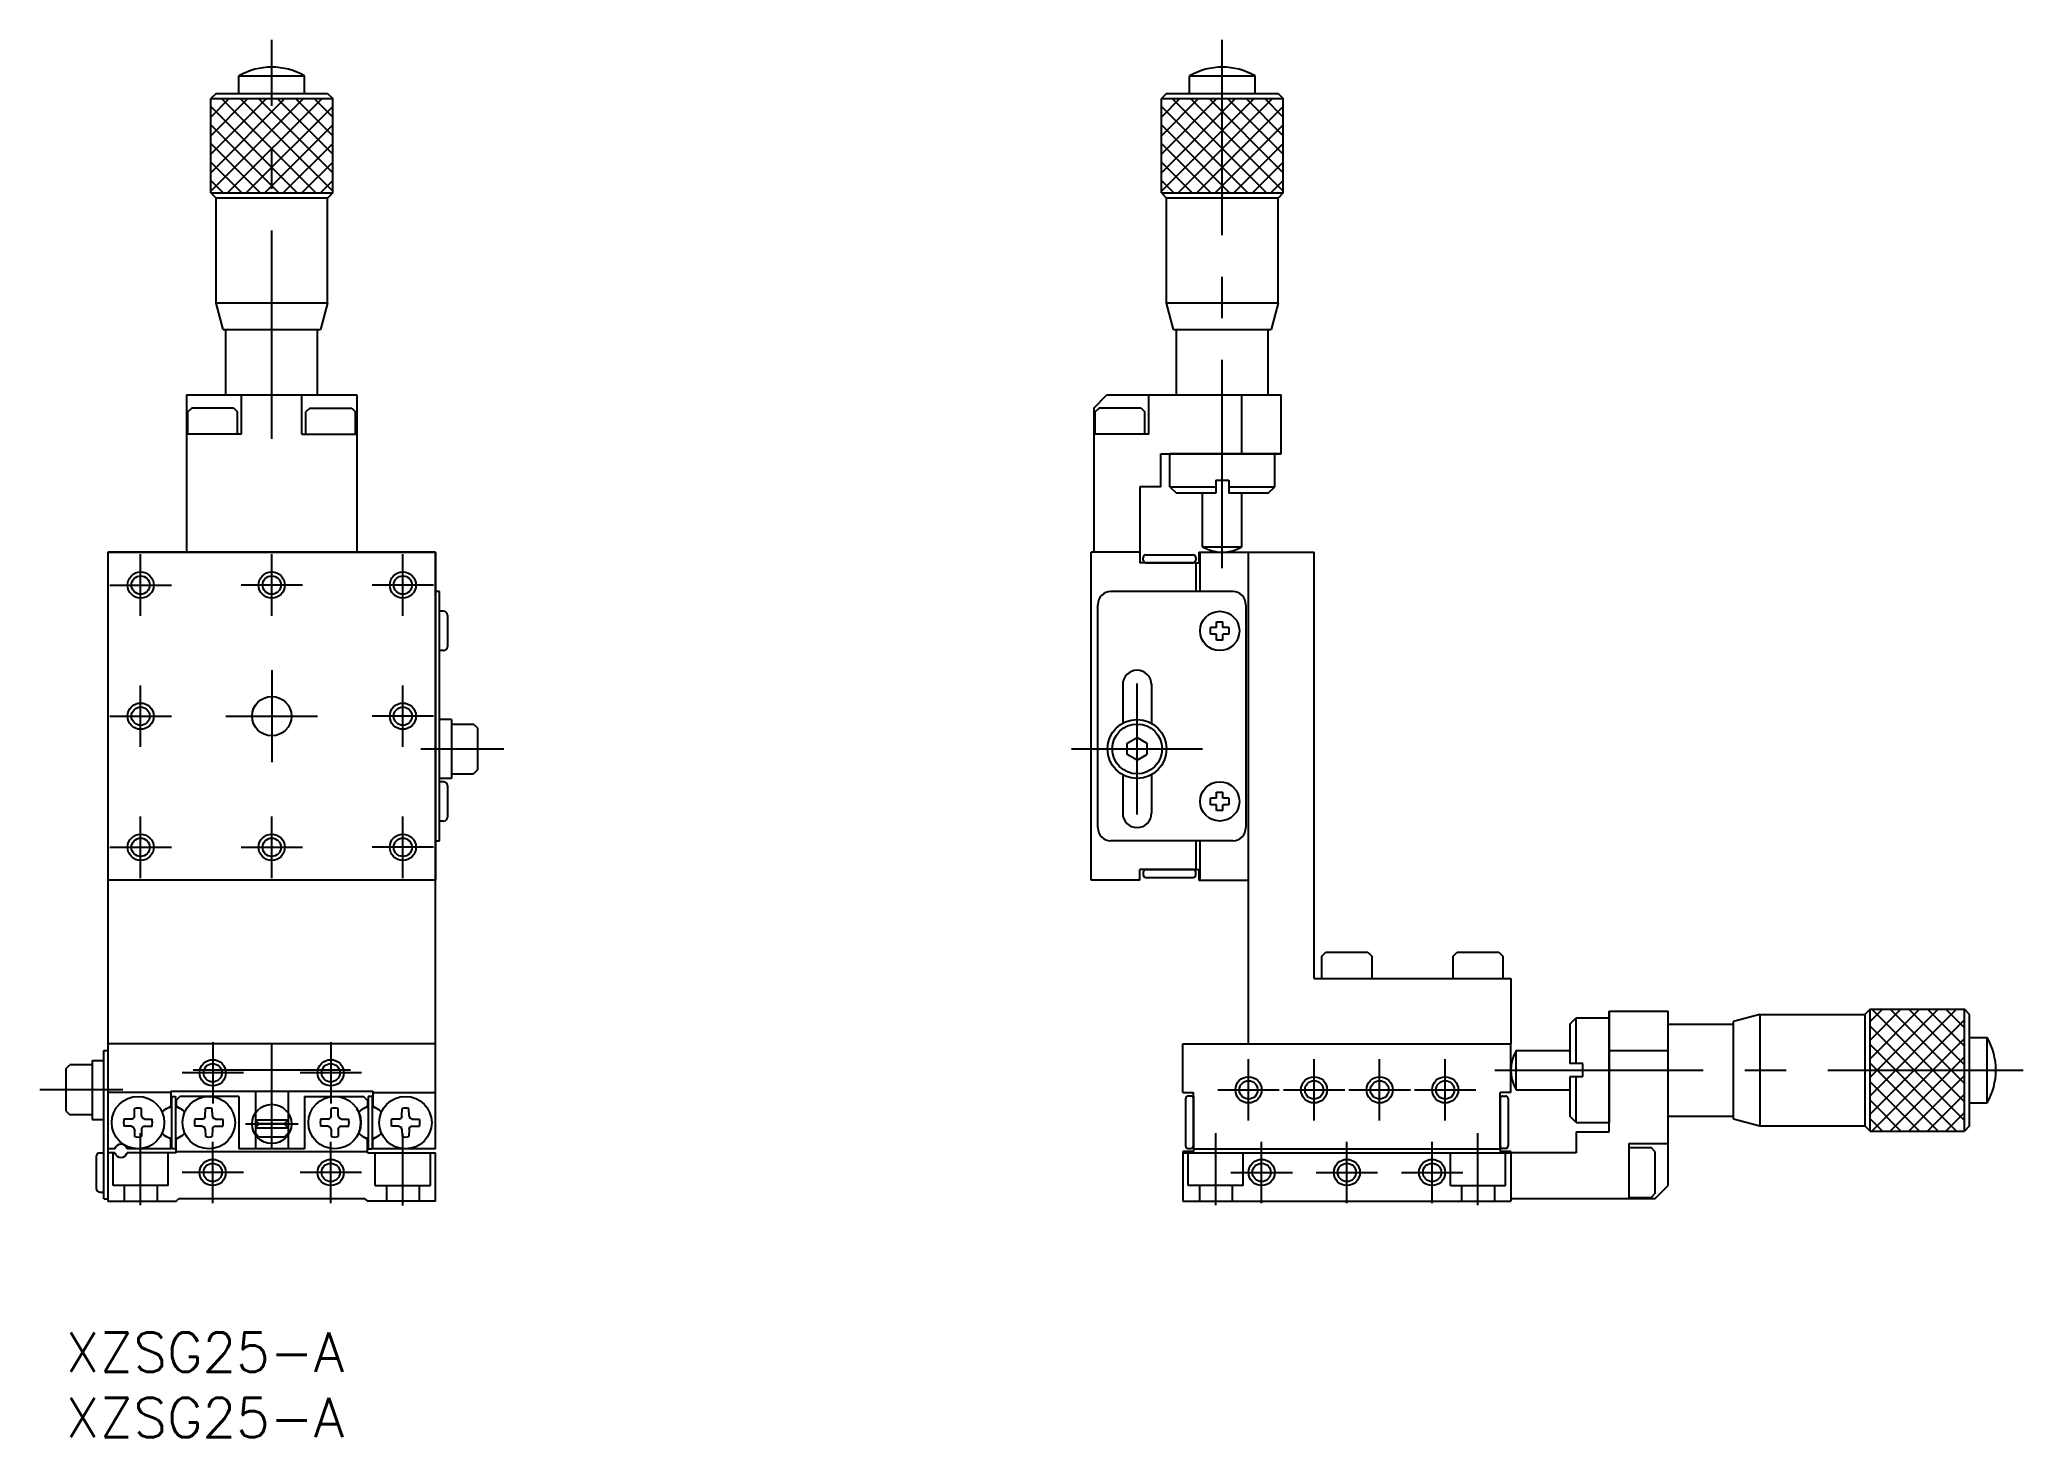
# Model space of a CAD drawing. Extents: x -2 to 149, y -8 to 99.
import ezdxf

# ---------------------------------------------------------------- set-up
doc = ezdxf.new("R2010")
doc.units = 0
doc.header["$LTSCALE"] = 0.5
doc.linetypes.add('CENTER', pattern=[50.8, 31.75, -6.35, 6.35, -6.35])
doc.linetypes.add('DASHED', pattern=[19.05, 12.7, -6.35])
for name, color, linetype in [('MSM_CENTER', 1, 'CENTER'), ('MSM_CONTINUOUS', 7, 'CONTINUOUS'), ('MSM_DASHED', 4, 'DASHED'), ('MSM_NARROW', 5, 'CONTINUOUS'), ('MSM_PART_NUMBER', 7, 'CONTINUOUS')]:
    doc.layers.add(name, color=color, linetype=linetype)
doc.styles.get("Standard").update_dxf_attribs({"font": 'txt.shx', "height": 3, "bigfont": 'bigfont.shx'})

msp = doc.modelspace()

# ---------------------------------------------------------------- linework, layer by layer
at = {"layer": 'MSM_CENTER'}
for p, q in [((15.7, 68.155452), (15.7, 98.593002)), ((88.200001, 58.291003), (88.200001, 98.593002)), ((5.7, 54.656903), (5.7, 59.343099)), ((15.7, 54.656903), (15.7, 59.343099)), ((25.7, 54.656903), (25.7, 59.343099)), ((3.356902, 57.000001), (8.043098, 57.000001)), ((18.043098, 57.000001), (13.356902, 57.000001)), ((28.043098, 57.000001), (23.356902, 57.000001)), ((15.7, 50.5), (15.7, 43.5)), ((5.7, 44.656902), (5.7, 49.343098)), ((25.7, 44.656902), (25.7, 49.343098)), ((81.7, 39.499998), (81.7, 49.5)), ((3.356902, 47), (8.043098, 47)), ((12.2, 47), (19.2, 47)), ((28.043098, 47), (23.356902, 47)), ((27.067001, 44.500001), (33.4, 44.500001)), ((76.699999, 44.499999), (86.700001, 44.499999)), ((5.7, 34.656902), (5.7, 39.343098)), ((15.7, 34.656902), (15.7, 39.343098)), ((25.7, 34.656902), (25.7, 39.343098)), ((3.356902, 37), (8.043098, 37)), ((13.356902, 37), (18.043098, 37)), ((28.043098, 37), (23.356902, 37)), ((11.2, 22.143098), (11.2, 17.456902)), ((15.7, 14.000002), (15.7, 22)), ((20.2, 22.143098), (20.2, 17.456902)), ((13.543098, 19.8), (8.856902, 19.8)), ((21.699999, 20.000001), (9.700001, 20.000001)), ((22.543098, 19.8), (17.856902, 19.8)), ((90.2, 16.156902), (90.2, 20.843098)), ((95.2, 16.156902), (95.2, 20.843098)), ((100.2, 16.156902), (100.2, 20.843098)), ((105.2, 16.156902), (105.2, 20.843098)), ((108.991002, 20.000001), (149.293001, 20.000001)), ((4.332999, 18.5), (-2, 18.5)), ((87.856902, 18.5), (92.543098, 18.5)), ((92.856902, 18.5), (97.543098, 18.5)), ((97.856902, 18.5), (102.543098, 18.5)), ((102.856902, 18.5), (107.543098, 18.5)), ((5.7, 9.707682), (5.7, 15.2)), ((13.702999, 15.900001), (17.716999, 15.900001)), ((25.700003, 9.681053), (25.700003, 15.173371)), ((87.7, 9.707683), (87.7, 15.2)), ((107.7, 9.707683), (107.7, 15.2)), ((11.2, 9.856902), (11.2, 14.543098)), ((20.2, 9.856902), (20.2, 14.543098)), ((91.2, 9.856902), (91.2, 14.543098)), ((97.7, 9.856902), (97.7, 14.543098)), ((104.2, 9.856902), (104.2, 14.543098)), ((13.543098, 12.2), (8.856902, 12.2)), ((22.543098, 12.2), (17.856902, 12.2)), ((88.856902, 12.2), (93.543098, 12.2)), ((95.356902, 12.2), (100.043098, 12.2)), ((101.856902, 12.2), (106.543098, 12.2))]:
    msp.add_line(p, q, dxfattribs=at)
at = {"layer": 'MSM_CONTINUOUS'}
for p, q in [((13.199999, 95.830001), (18.2, 95.830001)), ((13.199999, 94.500002), (13.199999, 95.830001)), ((18.2, 94.500002), (18.2, 95.830001)), ((85.7, 95.830001), (90.700001, 95.830001)), ((85.7, 94.500002), (85.7, 95.830001)), ((90.700001, 94.500002), (90.700001, 95.830001)), ((11.45, 94.500002), (11.049999, 94.100003)), ((11.049999, 94.100003), (20.35, 94.100003)), ((11.049999, 86.900001), (11.049999, 94.100003)), ((11.45, 94.500002), (19.95, 94.500002)), ((19.95, 94.500002), (20.35, 94.100003)), ((20.35, 86.900001), (20.35, 94.100003)), ((83.950001, 94.500002), (83.55, 94.100003)), ((83.55, 94.100003), (92.850001, 94.100003)), ((83.55, 86.900001), (83.55, 94.100003)), ((83.950001, 94.500002), (92.450001, 94.500002)), ((92.450001, 94.500002), (92.850001, 94.100003)), ((92.850001, 86.900001), (92.850001, 94.100003)), ((11.049999, 86.900001), (20.35, 86.900001)), ((11.049999, 86.900001), (11.45, 86.500003)), ((19.95, 86.500003), (11.45, 86.500003)), ((11.45, 78.500001), (11.45, 86.500003)), ((20.35, 86.900001), (19.95, 86.500003)), ((19.95, 78.500001), (19.95, 86.500003)), ((83.55, 86.900001), (92.850001, 86.900001)), ((83.55, 86.900001), (83.950001, 86.500003)), ((92.450001, 86.500003), (83.950001, 86.500003)), ((83.950001, 78.500001), (83.950001, 86.500003)), ((92.850001, 86.900001), (92.450001, 86.500003)), ((92.450001, 78.500001), (92.450001, 86.500003)), ((19.95, 78.500001), (11.45, 78.500001)), ((11.986001, 76.500001), (11.45, 78.500001)), ((19.95, 78.500001), (19.414001, 76.500001)), ((92.450001, 78.500001), (83.950001, 78.500001)), ((84.486002, 76.500001), (83.950001, 78.500001)), ((92.450001, 78.500001), (91.914002, 76.500001)), ((11.986001, 76.500001), (19.414001, 76.500001)), ((12.200001, 71.500002), (12.200001, 76.500001)), ((19.199999, 71.500002), (19.199999, 76.500001)), ((84.486002, 76.500001), (91.914002, 76.500001)), ((84.700002, 71.500002), (84.700002, 76.500001)), ((91.7, 71.500002), (91.7, 76.500001)), ((9.2, 71.500002), (22.2, 71.500002)), ((9.2, 71.500002), (9.2, 59.500001)), ((13.4, 68.500002), (13.4, 71.500002)), ((18, 68.500002), (18, 71.500002)), ((22.2, 71.500002), (22.2, 59.500001)), ((78.4, 70.500002), (79.4, 71.500002)), ((79.4, 71.500002), (92.700001, 71.500002)), ((82.6, 68.500002), (82.6, 71.500002)), ((89.700001, 67.000002), (89.700001, 71.500002)), ((92.700001, 67.000002), (92.700001, 71.500002)), ((9.600001, 70.500002), (9.3, 70.200001)), ((9.3, 68.500002), (9.3, 70.200001)), ((12.8, 70.500002), (9.600001, 70.500002)), ((12.8, 70.500002), (13.100001, 70.200001)), ((13.100001, 68.500002), (13.100001, 70.200001)), ((18.600001, 70.500002), (18.3, 70.200001)), ((18.3, 68.500002), (18.3, 70.200001)), ((18.600001, 70.500002), (21.8, 70.500002)), ((21.8, 70.500002), (22.100001, 70.200001)), ((22.100001, 68.500002), (22.100001, 70.200001)), ((78.4, 70.500002), (78.4, 59.500001)), ((78.800001, 70.500002), (78.5, 70.200001)), ((78.5, 68.500002), (78.5, 70.200001)), ((82, 70.500002), (78.800001, 70.500002)), ((82, 70.500002), (82.300001, 70.200001)), ((82.300001, 68.500002), (82.300001, 70.200001)), ((13.4, 68.500002), (9.2, 68.500002)), ((18, 68.500002), (22.2, 68.500002)), ((82.6, 68.500002), (78.4, 68.500002)), ((83.5, 67.000002), (92.700001, 67.000002)), ((83.5, 64.500001), (83.5, 67.000002)), ((92.700001, 67.000002), (84.200001, 67.000002)), ((84.200001, 64.500002), (84.200001, 67.000002)), ((92.2, 64.500002), (92.2, 67.000002)), ((81.9, 64.500001), (81.9, 59.500001)), ((83.5, 64.500001), (81.9, 64.500001)), ((84.200001, 64.500002), (87.700001, 64.500002)), ((84.200001, 64.500002), (84.700001, 64.000002)), ((87.700001, 64.000002), (84.700001, 64.000002)), ((86.700001, 59.902002), (86.700001, 64.000002)), ((87.700001, 65.000002), (88.700001, 65.000002)), ((87.700001, 65.000002), (87.700001, 64.000002)), ((88.700001, 65.000002), (88.700001, 64.000002)), ((88.700001, 64.500002), (92.2, 64.500002)), ((91.7, 64.000002), (88.700001, 64.000002)), ((89.7, 59.902002), (89.7, 64.000002)), ((91.7, 64.000002), (92.2, 64.500002)), ((3.199999, 59.500001), (28.200001, 59.500001)), ((3.199999, 59.500001), (3.199999, 34.500001)), ((3.200002, 59.500001), (3.200002, 22)), ((28.199998, 59.500001), (3.200002, 59.500001)), ((28.199998, 22), (28.199998, 59.500001)), ((28.200001, 59.500001), (28.200001, 34.500001)), ((78.2, 34.500001), (78.2, 59.500001)), ((81.9, 59.500001), (78.2, 59.500001)), ((81.9, 59.500001), (81.9, 58.700001)), ((82.173371, 58.900001), (82.173371, 59.100001)), ((82.373371, 59.300001), (85.973371, 59.300001)), ((86.173371, 59.100001), (86.173371, 58.900001)), ((86.4, 59.500001), (90.2, 59.500001)), ((86.4, 59.500001), (86.4, 58.699999)), ((86.5, 56.500001), (86.5, 59.500001)), ((86.700001, 59.902002), (89.7, 59.902002)), ((90.2, 22), (90.2, 59.500001)), ((90.2, 59.500001), (95.2, 59.500001)), ((95.2, 26.999999), (95.2, 59.500001)), ((86.199998, 58.700001), (81.9, 58.700001)), ((82.373371, 58.700001), (85.973371, 58.700001)), ((83.371907, 58.700001), (84.974835, 58.700001)), ((86.199998, 56.500001), (86.199998, 58.700001)), ((86.199998, 58.699999), (86.4, 58.699999)), ((28.500001, 56.499999), (28.200001, 56.499999)), ((28.500001, 37.499999), (28.500001, 56.499999)), ((89, 56.500001), (79.7, 56.500001)), ((28.800001, 54.999999), (28.500001, 54.999999)), ((29.100001, 54.699999), (29.100001, 52.299999)), ((78.7, 38.500001), (78.7, 55.500001)), ((90, 55.500001), (90, 38.500001)), ((87.75, 53.750001), (87.3, 53.750001)), ((87.3, 53.250001), (87.3, 53.750001)), ((87.75, 53.250001), (87.3, 53.250001)), ((87.75, 53.750001), (87.75, 54.200001)), ((87.75, 54.200001), (88.25, 54.200001)), ((87.75, 52.800001), (87.75, 53.250001)), ((88.25, 53.750001), (88.25, 54.200001)), ((88.7, 53.750001), (88.25, 53.750001)), ((88.7, 53.250001), (88.25, 53.250001)), ((88.25, 52.800001), (88.25, 53.250001)), ((88.7, 53.750001), (88.7, 53.250001)), ((28.800001, 51.999999), (28.500001, 51.999999)), ((88.25, 52.800001), (87.75, 52.800001)), ((80.6, 49.499999), (80.6, 46.462778)), ((82.8, 49.499999), (82.8, 46.462778)), ((29.4, 46.749001), (28.500001, 46.749001)), ((29.4, 46.749001), (29.4, 42.251001)), ((29.4, 46.400002), (31.099999, 46.400002)), ((31.4, 46.1), (31.099999, 46.400002)), ((31.4, 46.1), (31.4, 42.900002)), ((80.95, 44.933011), (81.7, 45.366025)), ((80.95, 44.066986), (80.95, 44.933011)), ((81.7, 43.633973), (80.95, 44.066986)), ((81.7, 45.366025), (82.45, 44.933011)), ((81.7, 43.633973), (82.45, 44.066986)), ((82.45, 44.933011), (82.45, 44.066986)), ((29.4, 42.6), (31.099999, 42.6)), ((31.4, 42.900002), (31.099999, 42.6)), ((80.6, 42.53722), (80.6, 39.599999)), ((82.8, 42.53722), (82.8, 39.599999)), ((29.4, 42.251001), (28.500001, 42.251001)), ((28.800001, 41.999999), (28.500001, 41.999999)), ((29.100001, 41.699999), (29.100001, 39.299999)), ((87.75, 40.750001), (87.75, 41.200001)), ((87.75, 41.200001), (88.25, 41.200001)), ((88.25, 40.750001), (88.25, 41.200001)), ((87.75, 40.750001), (87.3, 40.750001)), ((87.3, 40.250001), (87.3, 40.750001)), ((87.75, 40.250001), (87.3, 40.250001)), ((87.75, 39.800001), (87.75, 40.250001)), ((88.25, 39.800001), (87.75, 39.800001)), ((88.7, 40.750001), (88.25, 40.750001)), ((88.7, 40.250001), (88.25, 40.250001)), ((88.25, 39.800001), (88.25, 40.250001)), ((88.7, 40.750001), (88.7, 40.250001)), ((28.800001, 38.999999), (28.500001, 38.999999)), ((28.200001, 37.499999), (28.500001, 37.499999)), ((89, 37.500001), (79.7, 37.500001)), ((86.199998, 35.300003), (86.199998, 37.500001)), ((86.5, 34.500001), (86.5, 37.500001)), ((86.199998, 35.300003), (81.9, 35.300003)), ((81.9, 34.500001), (81.9, 35.300003)), ((82.17337, 35.100001), (82.17337, 34.900001)), ((82.173371, 35.300003), (86.4, 35.300003)), ((82.37337, 35.300001), (85.97337, 35.3)), ((83.371906, 35.300001), (84.974834, 35.300001)), ((86.17337, 34.9), (86.17337, 35.1)), ((86.4, 35.300003), (86.4, 34.500001)), ((28.200001, 34.500001), (3.199999, 34.500001)), ((81.9, 34.500001), (78.2, 34.500001)), ((82.37337, 34.700001), (85.97337, 34.7)), ((86.4, 34.500001), (90.2, 34.500001)), ((95.799999, 28.699998), (96.1, 28.999999)), ((96.1, 28.999999), (99.299999, 28.999999)), ((99.299999, 28.999999), (99.6, 28.699998)), ((105.799999, 28.699998), (106.1, 28.999999)), ((106.1, 28.999999), (109.299999, 28.999999)), ((109.299999, 28.999999), (109.6, 28.699998)), ((95.799999, 26.999999), (95.799999, 28.699998)), ((99.6, 28.699998), (99.6, 26.999999)), ((105.799999, 26.999999), (105.799999, 28.699998)), ((109.6, 28.699998), (109.6, 26.999999)), ((95.2, 26.999999), (110.2, 26.999999)), ((110.2, 26.999999), (110.2, 22)), ((117.700001, 24.500001), (122.200001, 24.500001)), ((117.700001, 15.3), (117.700001, 24.500001)), ((117.700001, 24.500001), (117.700001, 16.000001)), ((122.200001, 11.2), (122.200001, 24.500001)), ((129.2, 24.250001), (127.2, 23.714002)), ((129.2, 24.250001), (137.200002, 24.250001)), ((129.2, 24.250001), (129.2, 15.750001)), ((137.6, 24.650001), (137.200002, 24.250001)), ((137.200002, 24.250001), (137.200002, 15.750001)), ((137.6, 24.650001), (144.800002, 24.650001)), ((137.6, 15.35), (137.6, 24.650001)), ((144.800002, 15.35), (144.800002, 24.650001)), ((145.200001, 24.250001), (144.800002, 24.650001)), ((145.200001, 15.750001), (145.200001, 24.250001)), ((114.700001, 23.5), (115.200001, 24)), ((114.700001, 23.5), (114.700001, 20.500001)), ((115.200001, 20.500001), (115.200001, 24)), ((115.200001, 24), (117.700001, 24)), ((122.200001, 23.5), (127.2, 23.5)), ((127.2, 16.286002), (127.2, 23.714002)), ((2.899999, 10.2), (2.899999, 21.5)), ((2.899999, 10.2), (2.899999, 21.5)), ((2.899999, 21.5), (3.2, 21.5)), ((28.2, 22), (3.2, 22)), ((3.2, 22), (3.2, 10)), ((28.199998, 22), (3.200002, 22)), ((28.2, 14.000002), (28.2, 22)), ((85.2, 22), (110.2, 22)), ((85.2, 18.3), (85.2, 22)), ((90.2, 22), (110.2, 22)), ((110.2, 18.3), (110.2, 22)), ((110.602001, 18.500001), (110.602001, 21.5)), ((110.602001, 21.5), (114.700001, 21.5)), ((117.700001, 21.500001), (122.200001, 21.500001)), ((145.200001, 22.500001), (146.53, 22.500001)), ((146.53, 17.5), (146.53, 22.500001)), ((0, 20.099999), (0.300001, 20.400001)), ((0, 20.099999), (0, 16.900001)), ((2, 20.400001), (0.300001, 20.400001)), ((2, 20.749), (2, 16.251)), ((2, 20.749), (2.899999, 20.749)), ((115.700001, 20.500001), (114.700001, 20.500001)), ((115.700001, 19.500001), (115.700001, 20.500001)), ((8, 18.3), (3.200003, 18.3)), ((8, 18.4), (23.400002, 18.4)), ((8, 18.4), (8, 17.263917)), ((14.45, 18.4), (14.45, 14)), ((16.95, 18.4), (16.95, 14)), ((23.400002, 18.4), (23.400002, 17.263917)), ((23.400002, 18.3), (28.2, 18.3)), ((85.2, 18.3), (86.000002, 18.3)), ((86.000002, 14.000002), (86.000002, 18.3)), ((110.2, 18.3), (109.4, 18.3)), ((109.4, 14.000002), (109.4, 18.3)), ((110.602001, 18.500001), (114.700001, 18.500001)), ((114.700001, 19.500001), (114.700001, 16.500001)), ((115.700001, 19.500001), (114.700001, 19.500001)), ((115.200001, 16.000001), (115.200001, 19.500001)), ((0, 16.900001), (0.300001, 16.599999)), ((5.230093, 16.501259), (5.24, 17.068831)), ((5.769907, 16.501259), (5.76, 17.068831)), ((7.602688, 17.03453), (7.999997, 17.263917)), ((8.05, 18), (8.05, 14)), ((8.05, 18), (8.35, 18)), ((8.35, 18), (8.35, 14)), ((8.797305, 17.03453), (8.399996, 17.263917)), ((8.399999, 17.7), (8.699999, 18)), ((8.399999, 17.7), (8.399999, 17.263917)), ((13.2, 18), (8.699999, 18)), ((10.630093, 16.501259), (10.64, 17.068831)), ((11.169907, 16.501259), (11.16, 17.068831)), ((13.2, 18), (13.2, 14.000002)), ((18.2, 18), (18.2, 14.000002)), ((18.2, 18), (22.700003, 18)), ((20.230093, 16.501259), (20.24, 17.068831)), ((20.769907, 16.501259), (20.76, 17.068831)), ((22.602694, 17.03453), (23.000003, 17.263917)), ((23.000003, 17.7), (22.700003, 18)), ((23.000003, 17.7), (23.000003, 17.263917)), ((23.050003, 18), (23.050003, 14)), ((23.350003, 18), (23.050003, 18)), ((23.350003, 18), (23.350003, 14)), ((23.797311, 17.03453), (23.400002, 17.263917)), ((25.630096, 16.501259), (25.640003, 17.068831)), ((26.16991, 16.501259), (26.160003, 17.068831)), ((85.399999, 17.826631), (85.399999, 14.226631)), ((85.799999, 18.026631), (85.599999, 18.026631)), ((85.999999, 17.82663), (85.999999, 14.22663)), ((85.999999, 16.828095), (85.999999, 15.225166)), ((86.000002, 18.02663), (86.000002, 13.8)), ((109.4, 17.82663), (109.4, 14.22663)), ((109.4, 16.828094), (109.4, 15.225166)), ((109.6, 18.02663), (109.8, 18.02663)), ((110, 17.82663), (110, 14.22663)), ((145.200001, 17.5), (146.53, 17.5)), ((2, 16.599999), (0.300001, 16.599999)), ((2, 16.251), (2.899999, 16.251)), ((4.998741, 16.269907), (4.431169, 16.26)), ((4.998741, 15.730093), (4.431169, 15.74)), ((4.998741, 16.269907), (5.158821, 16.341179)), ((4.998741, 15.730093), (5.158821, 15.658821)), ((5.230093, 16.501259), (5.158821, 16.341179)), ((5.230093, 15.498742), (5.158821, 15.658821)), ((5.230093, 15.498742), (5.24, 14.931169)), ((5.769907, 15.498742), (5.76, 14.931169)), ((5.769907, 16.501259), (5.841179, 16.341179)), ((5.769907, 15.498742), (5.841179, 15.658821)), ((6.001258, 16.269907), (5.841179, 16.341179)), ((6.001258, 15.730093), (5.841179, 15.658821)), ((6.001258, 16.269907), (6.568831, 16.26)), ((6.001258, 15.730093), (6.568831, 15.74)), ((10.398741, 16.269907), (9.831169, 16.26)), ((10.398741, 15.730093), (9.831169, 15.74)), ((10.398741, 16.269907), (10.558821, 16.341179)), ((10.398741, 15.730093), (10.558821, 15.658821)), ((10.630093, 16.501259), (10.558821, 16.341179)), ((10.630093, 15.498742), (10.558821, 15.658821)), ((10.630093, 15.498742), (10.64, 14.931169)), ((11.169907, 15.498742), (11.16, 14.931169)), ((11.169907, 16.501259), (11.241179, 16.341179)), ((11.169907, 15.498742), (11.241179, 15.658821)), ((11.401258, 16.269907), (11.241179, 16.341179)), ((11.401258, 15.730093), (11.241179, 15.658821)), ((11.401258, 16.269907), (11.968831, 16.26)), ((11.401258, 15.730093), (11.968831, 15.74)), ((16.95, 16.200002), (14.45, 16.200002)), ((14.75, 15.900001), (14.45, 16.200002)), ((14.45, 15.600001), (14.75, 15.900001)), ((14.45, 15.600001), (16.95, 15.600001)), ((14.45, 15.600001), (14.45, 15.200004)), ((14.75, 14.900004), (14.45, 15.200004)), ((16.65, 15.900001), (14.75, 15.900001)), ((16.65, 15.900001), (16.95, 16.200002)), ((16.95, 15.600001), (16.65, 15.900001)), ((16.95, 15.200004), (16.65, 14.900004)), ((16.95, 15.600001), (16.95, 15.200004)), ((19.998741, 16.269907), (19.431169, 16.26)), ((19.998741, 15.730093), (19.431169, 15.74)), ((19.998741, 16.269907), (20.158821, 16.341179)), ((19.998741, 15.730093), (20.158821, 15.658821)), ((20.230093, 16.501259), (20.158821, 16.341179)), ((20.230093, 15.498742), (20.158821, 15.658821)), ((20.230093, 15.498742), (20.24, 14.931169)), ((20.769907, 15.498742), (20.76, 14.931169)), ((20.769907, 16.501259), (20.841179, 16.341179)), ((20.769907, 15.498742), (20.841179, 15.658821)), ((21.001258, 16.269907), (20.841179, 16.341179)), ((21.001258, 15.730093), (20.841179, 15.658821)), ((21.001258, 16.269907), (21.568831, 16.26)), ((21.001258, 15.730093), (21.568831, 15.74)), ((25.398744, 16.269907), (24.831172, 16.26)), ((25.398744, 15.730093), (24.831172, 15.74)), ((25.398744, 16.269907), (25.558824, 16.341179)), ((25.398744, 15.730093), (25.558824, 15.658821)), ((25.630096, 16.501259), (25.558824, 16.341179)), ((25.630096, 15.498742), (25.558824, 15.658821)), ((25.630096, 15.498742), (25.640003, 14.931169)), ((26.16991, 15.498742), (26.160003, 14.931169)), ((26.16991, 16.501259), (26.241182, 16.341179)), ((26.16991, 15.498742), (26.241182, 15.658821)), ((26.401261, 16.269907), (26.241182, 16.341179)), ((26.401261, 15.730093), (26.241182, 15.658821)), ((26.401261, 16.269907), (26.968834, 16.26)), ((26.401261, 15.730093), (26.968834, 15.74)), ((115.200001, 16.000001), (114.700001, 16.500001)), ((115.2, 15.3), (115.2, 13.7)), ((115.2, 15.3), (117.700001, 15.3)), ((115.200001, 16.000001), (117.700001, 16.000001)), ((122.200001, 16.500002), (127.2, 16.500002)), ((127.2, 16.286002), (129.2, 15.750001)), ((129.2, 15.750001), (137.200002, 15.750001)), ((137.6, 15.35), (137.200002, 15.750001)), ((137.6, 15.35), (144.800002, 15.35)), ((145.200001, 15.750001), (144.800002, 15.35)), ((2.599999, 13.7), (2.899999, 13.7)), ((3.723031, 14.000002), (3.2, 14.000002)), ((3.72303, 13.7), (3.2, 13.7)), ((8, 14.000002), (4.676969, 14.000002)), ((8.399999, 13.7), (4.676969, 13.7)), ((7.999997, 14.736084), (7.60269, 14.965472)), ((8, 14.000002), (8, 14.736084)), ((8.35, 14), (8.05, 14)), ((8.797304, 14.965472), (8.399996, 14.736084)), ((8.399999, 13.7), (8.399999, 14.733656)), ((8.399999, 13.8), (23.000003, 13.8)), ((18.2, 14), (13.2, 14)), ((16.65, 14.900004), (14.75, 14.900004)), ((22.602696, 14.965472), (23.000003, 14.736084)), ((23.000003, 13.7), (23.000003, 14.733656)), ((23.000003, 13.7), (28.2, 13.7)), ((23.050003, 14), (23.350003, 14)), ((23.400002, 14.736084), (23.79731, 14.965472)), ((23.400002, 14.000002), (23.400002, 14.736084)), ((28.2, 14.000002), (23.400002, 14.000002)), ((28.2, 10), (28.2, 13.7)), ((85.2, 13.8), (85.2, 10)), ((86.000002, 13.8), (85.2, 13.8)), ((85.2, 13.7), (110.2, 13.7)), ((85.599999, 14.026631), (85.799999, 14.026631)), ((86.000002, 14.000002), (109.4, 14.000002)), ((109.399998, 14.000002), (109.399998, 13.8)), ((110.2, 13.8), (109.399998, 13.8)), ((109.8, 14.02663), (109.6, 14.02663)), ((110.2, 13.8), (110.2, 10)), ((115.2, 13.7), (110.2, 13.7)), ((119.200001, 14.4), (119.200001, 10.2)), ((119.200001, 14.4), (122.200001, 14.4)), ((119.200001, 14.100001), (120.9, 14.100001)), ((121.200001, 13.8), (120.9, 14.100001)), ((121.200001, 13.8), (121.200001, 10.600001)), ((2.299999, 13.4), (2.299999, 11)), ((2.599999, 10.7), (2.899999, 10.7)), ((121.200001, 10.600001), (120.9, 10.3)), ((121.200001, 10.2), (122.200001, 11.2)), ((2.899999, 10.2), (3.2, 10.2)), ((3.2, 10), (8.4, 10)), ((8.4, 10), (8.6, 10.2)), ((22.800003, 10.2), (8.6, 10.2)), ((22.800003, 10.2), (23.000003, 10)), ((28.2, 10), (23.000003, 10)), ((85.2, 10), (110.2, 10)), ((121.200001, 10.2), (110.2, 10.2)), ((119.200001, 10.3), (120.9, 10.3))]:
    msp.add_line(p, q, dxfattribs=at)
for centre, radius in [((5.7, 57.000001), 0.7), ((15.7, 57.000001), 0.7), ((25.7, 57.000001), 0.7), ((88, 53.500001), 1.5), ((15.7, 47), 1.5), ((5.7, 47), 0.7), ((25.7, 47), 0.7), ((81.7, 44.499999), 2.25), ((81.7, 44.499999), 1.9), ((88, 40.500001), 1.5), ((5.7, 37), 0.7), ((15.7, 37), 0.7), ((25.7, 37), 0.7), ((11.2, 19.8), 0.7), ((20.2, 19.8), 0.7), ((90.2, 18.5), 0.7), ((95.2, 18.5), 0.7), ((100.2, 18.5), 0.7), ((105.2, 18.5), 0.7), ((5.5, 16), 2), ((10.9, 16), 2), ((15.7, 15.900001), 1.5), ((20.5, 16), 2), ((25.900003, 16), 2), ((11.2, 12.2), 0.7), ((20.2, 12.2), 0.7), ((91.2, 12.2), 0.7), ((97.7, 12.2), 0.7), ((104.2, 12.2), 0.7)]:
    msp.add_circle(centre, radius, dxfattribs=at)
for centre, radius, start, end in [((15.7, 91.500001), 5.000001, 59.999, 120.001), ((88.200001, 91.500001), 5.000001, 59.999, 120.001), ((82.373371, 59.100001), 0.2, 90, 180), ((85.973371, 59.100001), 0.2, 0, 90), ((88.200001, 62.500002), 3.000001, 239.999, 300.001), ((82.373371, 58.900001), 0.2, 180, 270), ((85.973371, 58.900001), 0.2, 270, 0), ((79.7, 55.500001), 1, 90, 180), ((89, 55.500001), 1, 0, 90), ((28.800001, 54.699999), 0.3, 0, 90), ((28.800001, 52.299999), 0.3, 270, 0), ((81.7, 49.399999), 1.1, 0, 180), ((28.800001, 41.699999), 0.3, 0, 90), ((81.7, 39.599999), 1.1, 180, 0), ((28.800001, 39.299999), 0.3, 270, 0), ((79.7, 38.500001), 1, 180, 270), ((89, 38.500001), 1, 270, 0), ((82.37337, 35.100001), 0.2, 90, 180), ((82.37337, 34.900001), 0.2, 179.999996, 269.999996), ((85.97337, 35.1), 0.2, 0, 90), ((85.97337, 34.9), 0.2, 270, 0), ((113.200001, 20.000001), 3.000001, 149.999, 210.001), ((142.2, 20.000001), 5.000001, 329.999, 30.001), ((5.5, 16), 1.1, 76.327982, 103.672018), ((8.291496, 15.908501), 1.32, 121.454716, 136.868603), ((8.199997, 16), 1.1906, 97.237751, 137.071654), ((8.199997, 16), 1.1906, 42.928346, 82.762249), ((8.108498, 15.908501), 1.32, 43.132805, 58.545284), ((10.9, 16), 1.1, 76.327982, 103.672018), ((20.5, 16), 1.1, 76.327982, 103.672018), ((20.500003, 16), 2, 328.211506, 31.788494), ((23.291502, 15.908501), 1.32, 121.454716, 136.867195), ((23.200003, 16), 1.1906, 97.237751, 137.071654), ((23.200003, 16), 1.1906, 42.928346, 82.762249), ((23.108504, 15.908501), 1.32, 43.131397, 58.545284), ((25.900003, 16), 1.1, 76.327982, 103.672018), ((85.599999, 17.826631), 0.2, 89.999996, 179.999996), ((85.799999, 17.826631), 0.2, 0, 90), ((109.6, 17.82663), 0.2, 90, 180), ((109.8, 17.82663), 0.2, 0, 90), ((5.5, 16), 1.1, 166.327982, 193.672018), ((5.5, 16), 1.1, 346.327982, 13.672018), ((8.291497, 16.091501), 1.32, 223.132767, 238.545284), ((8.199997, 16), 1.1906, 222.928346, 262.762249), ((8.199997, 16), 1.1906, 277.237751, 317.071654), ((8.108496, 16.091501), 1.32, 301.454716, 316.867233), ((10.9, 16), 1.1, 166.327982, 193.672018), ((10.9, 16), 1.1, 346.327982, 13.672018), ((20.5, 16), 1.1, 166.327982, 193.672018), ((20.5, 16), 1.1, 346.327982, 13.672018), ((23.291503, 16.091501), 1.32, 223.132767, 238.545284), ((23.200003, 16), 1.1906, 222.928346, 262.762249), ((23.200003, 16), 1.1906, 277.237751, 317.071654), ((23.108502, 16.091501), 1.32, 301.454716, 316.867233), ((25.900003, 16), 1.1, 166.327982, 193.672018), ((25.900003, 16), 1.1, 346.327982, 13.672018), ((2.599999, 13.4), 0.3, 90, 180), ((4.2, 13.85), 0.5, 197.457603, 342.542397), ((4.2, 13.85), 0.5, 17.457839, 162.542161), ((5.5, 16), 1.1, 256.327982, 283.672018), ((10.9, 16), 1.1, 256.327982, 283.672018), ((20.5, 16), 1.1, 256.327982, 283.672018), ((25.900003, 16), 1.1, 256.327982, 283.672018), ((85.599999, 14.226631), 0.2, 180, 270), ((85.799999, 14.226631), 0.2, 270, 0), ((109.6, 14.22663), 0.2, 180, 270), ((109.8, 14.22663), 0.2, 270, 0), ((2.599999, 11), 0.3, 180, 270)]:
    msp.add_arc(centre, radius, start, end, dxfattribs=at)
at = {"layer": 'MSM_DASHED'}
for p, q in [((3.6, 11.2), (3.6, 13.7)), ((7.8, 11.2), (7.8, 13.7)), ((23.600003, 11.2), (23.600003, 13.7)), ((27.800003, 11.2), (27.800003, 13.7)), ((85.6, 11.2), (85.6, 13.726628)), ((89.8, 11.2), (89.8, 13.726628)), ((105.6, 11.2), (105.6, 13.726628)), ((109.8, 11.2), (109.8, 13.726628)), ((7.8, 11.2), (3.6, 11.2)), ((4.45, 11.2), (4.45, 10)), ((6.95, 11.2), (6.95, 10)), ((23.600003, 11.2), (27.800003, 11.2)), ((24.450003, 11.2), (24.450003, 10)), ((26.950003, 11.2), (26.950003, 10)), ((89.8, 11.2), (85.6, 11.2)), ((86.45, 11.2), (86.45, 10)), ((88.95, 11.2), (88.95, 10)), ((105.6, 11.2), (109.8, 11.2)), ((106.45, 11.2), (106.45, 10)), ((108.95, 11.2), (108.95, 10))]:
    msp.add_line(p, q, dxfattribs=at)
at = {"layer": 'MSM_NARROW'}
for p, q in [((18.121, 94.100003), (11.049999, 87.029002)), ((16.707, 94.100003), (11.049999, 88.443002)), ((15.293, 94.100003), (11.049999, 89.857003)), ((13.878999, 94.100003), (11.049999, 91.272003)), ((12.464999, 94.100003), (11.049999, 92.686003)), ((19.064999, 86.900001), (11.864999, 94.100003)), ((19.536, 94.100003), (12.336001, 86.900001)), ((20.35, 87.029002), (13.278999, 94.100003)), ((20.35, 88.443002), (14.692999, 94.100003)), ((20.35, 89.857003), (16.108, 94.100003)), ((20.35, 91.272003), (17.522, 94.100003)), ((20.35, 92.686003), (18.936, 94.100003)), ((90.621001, 94.100003), (83.55, 87.029002)), ((89.207001, 94.100003), (83.55, 88.443002)), ((87.793001, 94.100003), (83.55, 89.857003)), ((86.379, 94.100003), (83.55, 91.272003)), ((84.965, 94.100003), (83.55, 92.686003)), ((91.565, 86.900001), (84.365, 94.100003)), ((92.036001, 94.100003), (84.836002, 86.900001)), ((92.850001, 87.029002), (85.779, 94.100003)), ((92.850001, 88.443002), (87.193, 94.100003)), ((92.850001, 89.857003), (88.608001, 94.100003)), ((92.850001, 91.272003), (90.022001, 94.100003)), ((92.850001, 92.686003), (91.436001, 94.100003)), ((17.650999, 86.900001), (11.049999, 93.501001)), ((20.35, 93.501001), (13.750001, 86.900001)), ((90.151, 86.900001), (83.55, 93.501001)), ((92.850001, 93.501001), (86.250002, 86.900001)), ((16.237001, 86.900001), (11.049999, 92.086003)), ((20.35, 92.086003), (15.163999, 86.900001)), ((88.737002, 86.900001), (83.55, 92.086003)), ((92.850001, 92.086003), (87.664, 86.900001)), ((14.822, 86.900001), (11.049999, 90.672003)), ((20.35, 90.672003), (16.577999, 86.900001)), ((87.322001, 86.900001), (83.55, 90.672003)), ((92.850001, 90.672003), (89.078, 86.900001)), ((13.408, 86.900001), (11.049999, 89.258003)), ((11.994, 86.900001), (11.049999, 87.844002)), ((20.35, 89.258003), (17.991999, 86.900001)), ((20.35, 87.844002), (19.406999, 86.900001)), ((85.908001, 86.900001), (83.55, 89.258003)), ((84.494001, 86.900001), (83.55, 87.844002)), ((92.850001, 89.258003), (90.492, 86.900001)), ((92.850001, 87.844002), (91.907, 86.900001)), ((144.201, 24.650001), (137.6, 18.050002)), ((142.786002, 24.650001), (137.6, 19.464)), ((141.372002, 24.650001), (137.6, 20.878)), ((139.958002, 24.650001), (137.6, 22.292)), ((138.544001, 24.650001), (137.6, 23.707)), ((137.729001, 24.650001), (144.800002, 17.579)), ((139.143001, 24.650001), (144.800002, 18.993)), ((140.557002, 24.650001), (144.800002, 20.408001)), ((141.972002, 24.650001), (144.800002, 21.822001)), ((143.386002, 24.650001), (144.800002, 23.236001)), ((144.800002, 23.836001), (137.6, 16.636002)), ((137.6, 23.365), (144.800002, 16.165)), ((137.6, 21.951), (144.201, 15.35)), ((144.800002, 22.421001), (137.729001, 15.35)), ((137.6, 20.537002), (142.786002, 15.35)), ((144.800002, 21.007001), (139.143001, 15.35)), ((137.6, 19.122001), (141.372002, 15.35)), ((144.800002, 19.593001), (140.557002, 15.35)), ((144.800002, 18.179), (141.972002, 15.35)), ((137.6, 17.708001), (139.958002, 15.35)), ((144.800002, 16.765), (143.386002, 15.35)), ((137.6, 16.294001), (138.544001, 15.35))]:
    msp.add_line(p, q, dxfattribs=at)
for centre in [(5.7, 57.000001), (15.7, 57.000001), (25.7, 57.000001), (5.7, 47), (25.7, 47), (5.7, 37), (15.7, 37), (25.7, 37), (11.2, 19.8), (20.2, 19.8), (90.2, 18.5), (95.2, 18.5), (100.2, 18.5), (105.2, 18.5), (11.2, 12.2), (20.2, 12.2), (91.2, 12.2), (97.7, 12.2), (104.2, 12.2)]:
    msp.add_circle(centre, 1, dxfattribs=at)

# ---------------------------------------------------------------- texts
at = {"layer": 'MSM_PART_NUMBER'}
for p in [(0, -3), (0, -8)]:
    msp.add_text('XZSG25-A', height=3, dxfattribs=at).set_placement(p)

doc.saveas('drawing.dxf')
